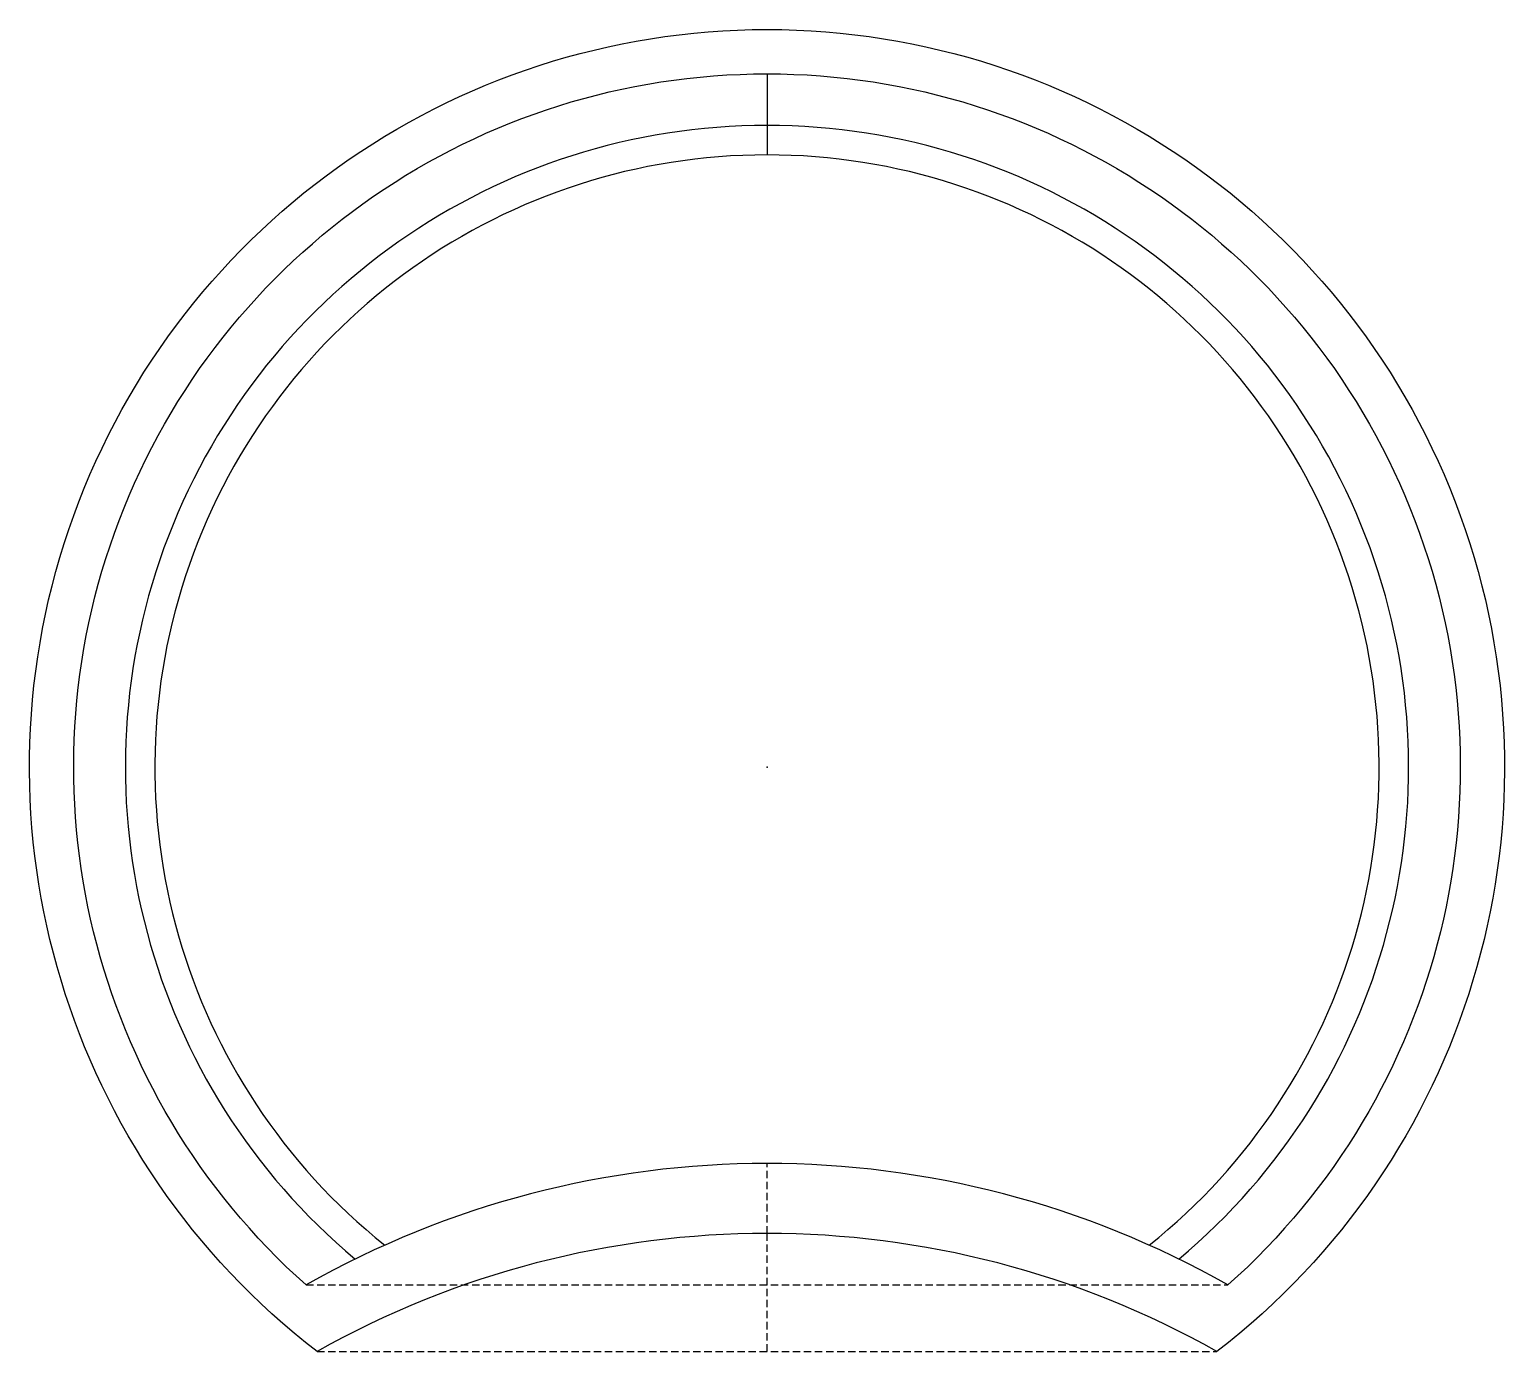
# Model space of a CAD drawing. Header units: millimetres. Extents: x -50 to 50, y -40 to 50.
import ezdxf

# ---------------------------------------------------------------- set-up
doc = ezdxf.new("R2010")
doc.units = ezdxf.units.MM
doc.linetypes.add('DASHED', pattern=[0.75, 0.5, -0.25])
doc.layers.get('0').update_dxf_attribs({"linetype": 'CONTINUOUS'})

msp = doc.modelspace()

# ---------------------------------------------------------------- linework, layer by layer
for p, q in [((0, 47), (0, 43)), ((0, 43), (0, 41.5))]:
    msp.add_line(p, q)
at = {"linetype": 'DASHED'}
for p, q in [((0, -31.62), (0, -26.87)), ((0, -39.62), (0, -31.62)), ((-31.25, -35.11), (31.25, -35.11)), ((-30.5, -39.62), (30.5, -39.62))]:
    msp.add_line(p, q, dxfattribs=at)
for points in [[(30.5, -39.62, 0.2623), (-30.5, -39.62, -2.93836)], [(31.25, -35.11, 0.26355), (-31.25, -35.11, -2.62739)]]:
    msp.add_lwpolyline(points, format="xyb", close=True)
for radius, start, end in [(43.5, -50.059, 230.059), (41.5, -51.3492, 231.3492)]:
    msp.add_arc((0, 0), radius, start, end)
msp.add_point((0, 0))

doc.saveas('drawing.dxf')
